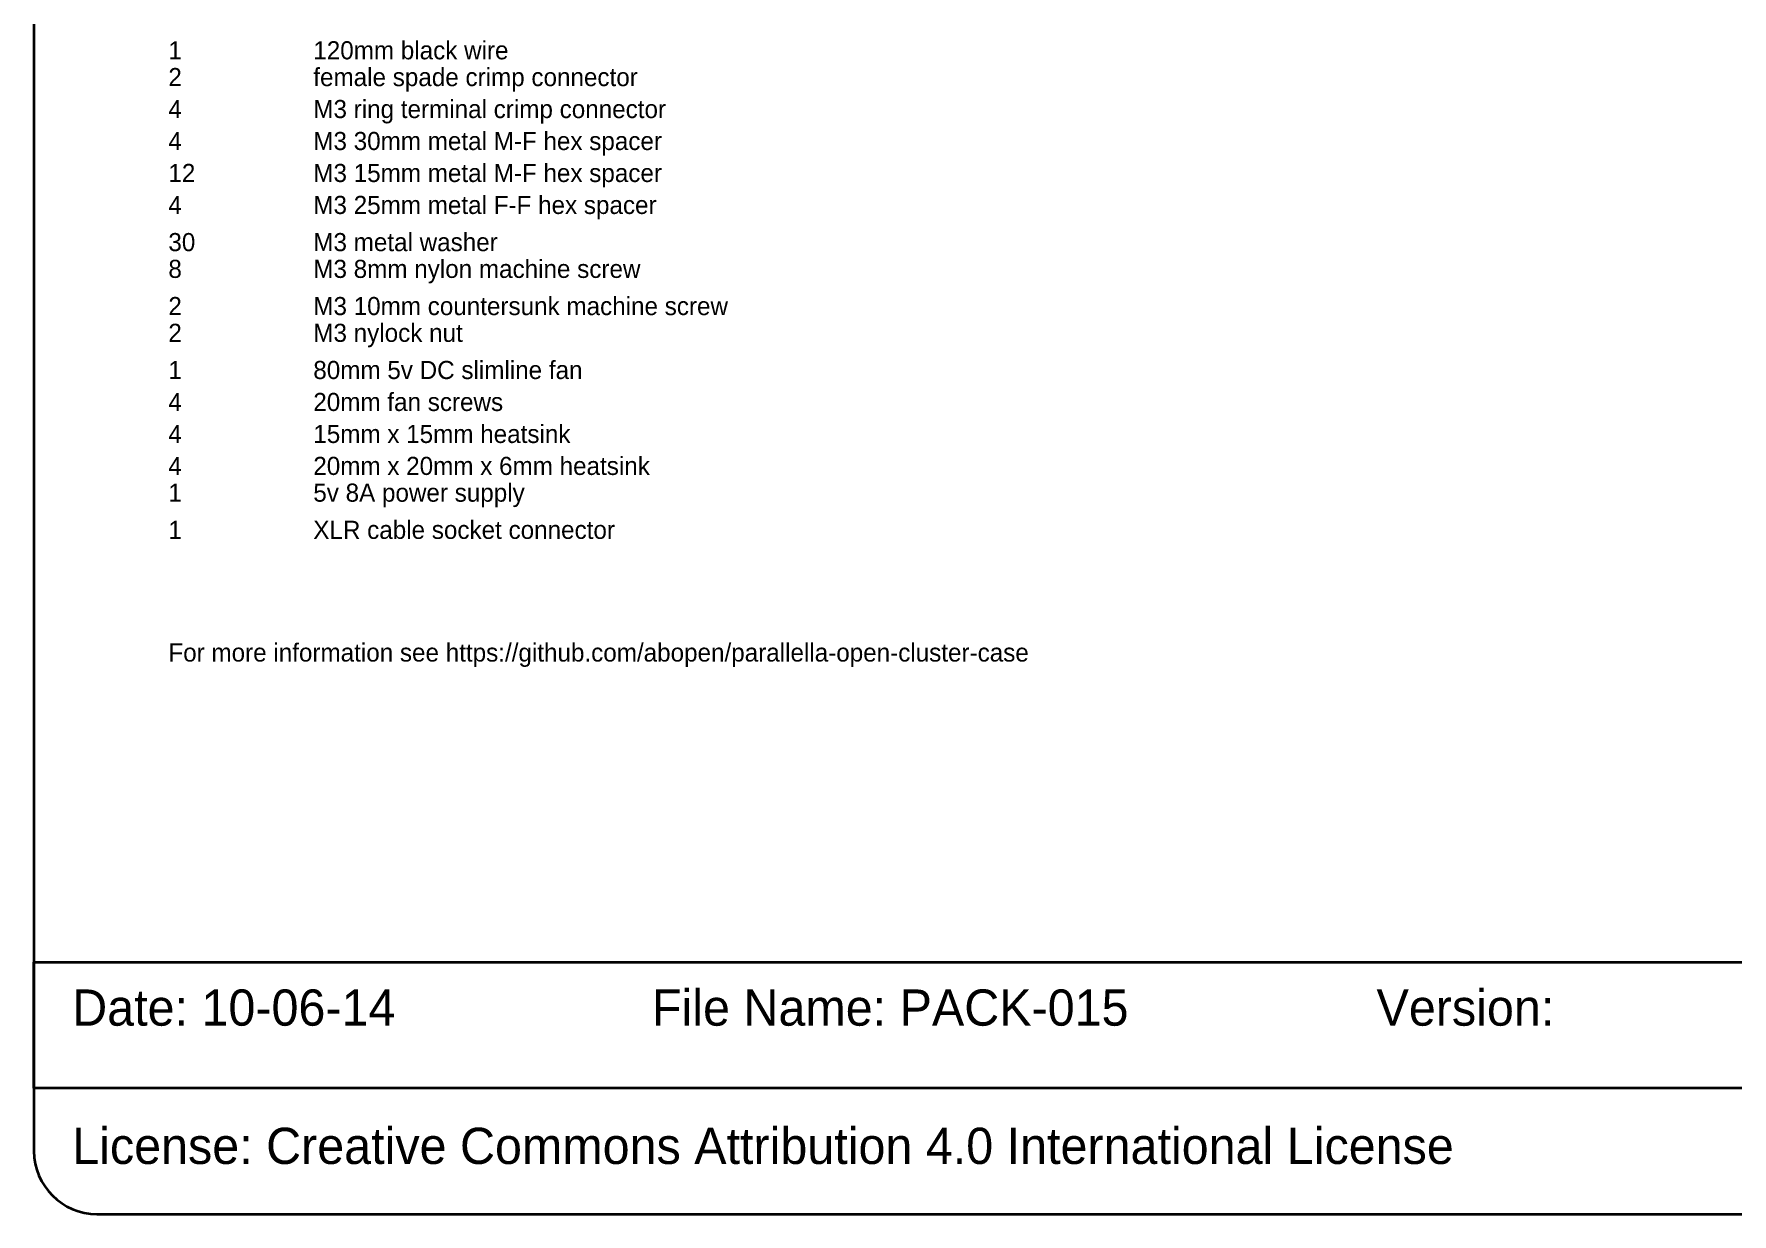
# Model space of a CAD drawing. Header units: inches. Extents: x 15 to 785, y -585 to -15.
# Drawn here: x 15 to 419.7, y -585 to -303.7 of the extents above; entities that cross this region are included whole.
import ezdxf

# ---------------------------------------------------------------- set-up
doc = ezdxf.new("R2010")
doc.units = ezdxf.units.IN
doc.header["$MEASUREMENT"] = 0
doc.layers.add('Layer 1', color=7, linetype='Continuous')

# ---------------------------------------------------------------- blocks, each defined once
blk = doc.blocks.new('block 2')
at = {"layer": 'Layer 1', "color": 179, "lineweight": 35, "true_color": 0x231f20}
blk.add_lwpolyline([(785, -555), (15, -555), (15, -525), (785, -525), (785, -555)], dxfattribs=at)
blk.add_open_spline([(785, -570), (785, -578.28), (778.28, -585), (770, -585), (770, -585), (30, -585), (30, -585), (21.72, -585), (15, -578.28), (15, -570), (15, -570), (15, -30), (15, -30), (15, -21.72), (21.72, -15), (30, -15), (30, -15), (770, -15), (770, -15), (778.28, -15), (785, -21.72), (785, -30), (785, -30), (785, -570), (785, -570)], degree=3, knots=[0, 0, 0, 0, 1, 1, 1, 2, 2, 2, 3, 3, 3, 4, 4, 4, 5, 5, 5, 6, 6, 6, 7, 7, 7, 8, 8, 8, 8], dxfattribs=at)

msp = doc.modelspace()

# ---------------------------------------------------------------- block references
at = {"layer": 'Layer 1'}
msp.add_blockref('block 2', (0, 0), dxfattribs=at)

# ---------------------------------------------------------------- texts
at = {"layer": 'Layer 1', "color": 179, "true_color": 0x231f20, "attachment_point": 7}
for s, insert, char_height in [('\\fEng_HelvLine Normal|b0|i0|c0|p34;\\W1;1^I^I120mm black wire^I^I^I^I^I^I^I^I^I', (47.04, -309.84), 4.318), ('\\fEng_HelvLine Normal|b0|i0|c0|p34;\\W1;2^I^Ifemale spade crimp connector^I^I^I^I^I', (47.04, -317.46), 4.318), ('\\fEng_HelvLine Normal|b0|i0|c0|p34;\\W1;4^I^IM3 ring terminal crimp connector^I^I^I^I', (47.04, -325.08), 4.318), ('\\fEng_HelvLine Normal|b0|i0|c0|p34;\\W1;4^I^IM3 30mm metal M-F hex spacer^I^I^I^I^I', (47.04, -332.7), 4.318), ('\\fEng_HelvLine Normal|b0|i0|c0|p34;\\W1;12^I^IM3 15mm metal M-F hex spacer^I^I^I^I^I', (47.04, -340.32), 4.318), ('\\fEng_HelvLine Normal|b0|i0|c0|p34;\\W1;4^I^IM3 25mm metal F-F hex spacer^I^I^I^I^I', (47.04, -347.94), 4.318), ('\\fEng_HelvLine Normal|b0|i0|c0|p34;\\W1;30^I^IM3 metal washer^I^I^I^I^I^I^I^I^I', (47.04, -355.56), 4.318), ('\\fEng_HelvLine Normal|b0|i0|c0|p34;\\W1;8^I^IM3 8mm nylon machine screw^I^I^I^I^I', (47.04, -363.18), 4.318), ('\\fEng_HelvLine Normal|b0|i0|c0|p34;\\W1;2^I^IM3 10mm countersunk machine screw^I^I^I', (47.04, -370.8), 4.318), ('\\fEng_HelvLine Normal|b0|i0|c0|p34;\\W1;2^I^IM3 nylock nut^I^I^I^I^I^I^I^I^I^I', (47.04, -378.42), 4.318), ('\\fEng_HelvLine Normal|b0|i0|c0|p34;\\W1;1^I^I80mm 5v DC slimline fan^I^I^I^I^I^I^I', (47.04, -386.04), 4.318), ('\\fEng_HelvLine Normal|b0|i0|c0|p34;\\W1;4^I^I20mm fan screws^I^I^I^I^I^I^I^I^I', (47.04, -393.66), 4.318), ('\\fEng_HelvLine Normal|b0|i0|c0|p34;\\W1;4^I^I15mm x 15mm heatsink^I^I^I^I^I^I^I^I', (47.04, -401.28), 4.318), ('\\fEng_HelvLine Normal|b0|i0|c0|p34;\\W1;4^I^I20mm x 20mm x 6mm heatsink^I^I^I^I^I', (47.04, -408.9), 4.318), ('\\fEng_HelvLine Normal|b0|i0|c0|p34;\\W1;1^I^I5v 8A power supply^I^I^I^I^I^I^I^I^I', (47.04, -416.52), 4.318), ('\\fEng_HelvLine Normal|b0|i0|c0|p34;\\W1;1^I^IXLR cable socket connector^I^I^I^I^I^I', (47.04, -424.14), 4.318), ('\\fEng_HelvLine Normal|b0|i0|c0|p34;\\W1;For more information see https://github.com/abopen/parallella-open-cluster-case', (47.04, -454.62), 4.318), ('\\fEng_HelvLine Normal|b0|i0|c0|p34;\\W1;Date: 10-06-14^I^IFile Name: PACK-015^I^IVersion:^I^IContributor: Stuart Childs stuchilds\\fMyriad Pro|b0|i0|c0|p34;@\\fEng_HelvLine Normal|b0|i0|c0|p34;gmail.com^I^I', (24.12, -542.71), 8.636), ('\\fEng_HelvLine Normal|b0|i0|c0|p34;\\W1;License: Creative Commons Attribution 4.0 International License^I^I', (24.12, -573.19), 8.636)]:
    msp.add_mtext(s, dxfattribs=dict(at, insert=insert, char_height=char_height))

doc.saveas('drawing.dxf')
